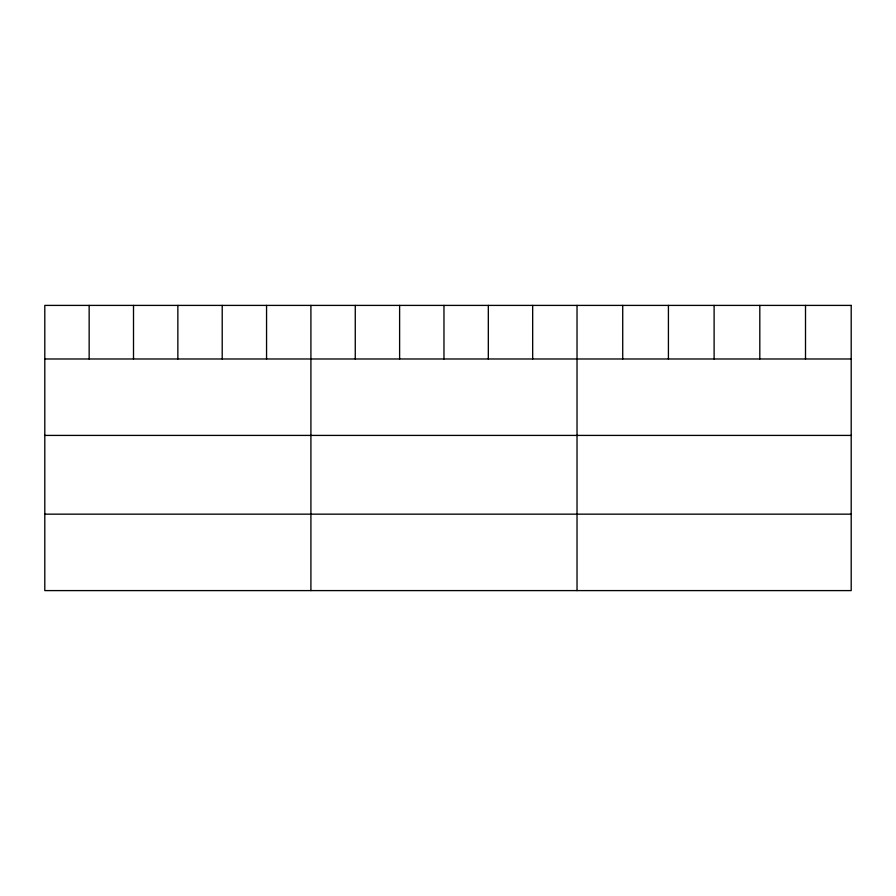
<?xml version="1.0" encoding="UTF-8"?>
<svg xmlns="http://www.w3.org/2000/svg" width="896" height="896" viewBox="0 0 896 896"><rect width="100%" height="100%" fill="white"/><g stroke="black" fill="none" stroke-linecap="round" stroke-linejoin="round"><path stroke-width="1.34" d="M44.8 358.982L851.2 358.982M44.8 435.411L851.2 435.411M44.8 514.158L851.2 514.158M805.504 305.402L805.504 358.982M759.808 305.402L759.808 358.982M714.112 305.402L714.112 358.982M668.416 305.402L668.416 358.982M622.72 305.402L622.72 358.982M577.024 305.402L577.024 590.598M532.672 305.402L532.672 358.982M488.32 305.402L488.32 358.982M443.968 305.402L443.968 358.982M399.616 305.402L399.616 358.982M355.264 305.402L355.264 358.982M310.912 305.402L310.912 590.598M266.56 305.402L266.56 358.982M222.208 305.402L222.208 358.982M177.856 305.402L177.856 358.982M133.504 305.402L133.504 358.982M89.152 305.402L89.152 358.982M851.2 305.402L44.8 305.402L44.8 590.598L851.2 590.598L851.2 305.402"/></g></svg>
